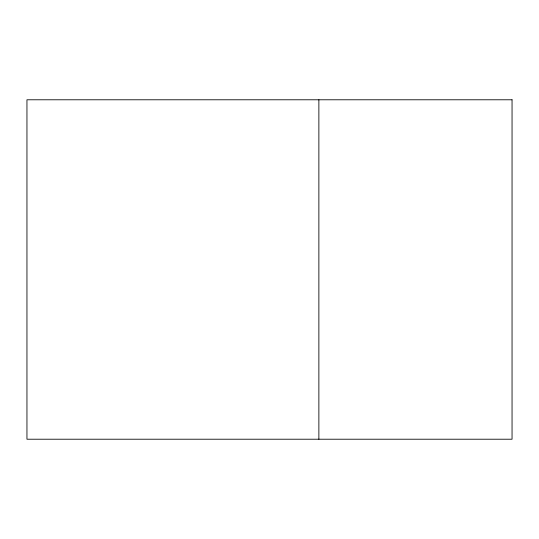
<?xml version="1.0" encoding="UTF-8"?>
<svg xmlns="http://www.w3.org/2000/svg" width="539" height="539" viewBox="0 0 539 539"><rect width="100%" height="100%" fill="white"/><g stroke="black" fill="none" stroke-linecap="round" stroke-linejoin="round"><path stroke-width="0.81" d="M318.872 99.782L318.872 439.218M512.05 99.782L26.95 99.782L26.95 439.218L512.05 439.218L512.05 99.782"/></g></svg>
